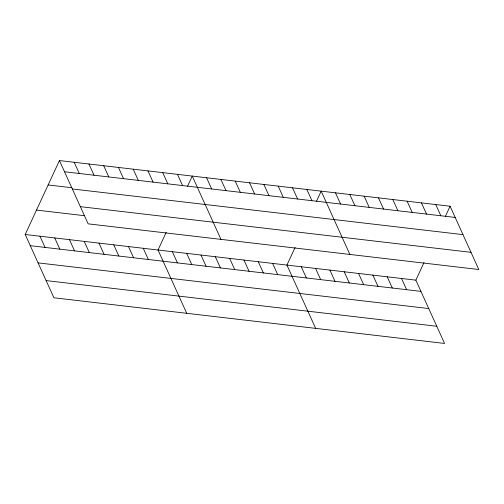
<?xml version="1.0" encoding="UTF-8"?>
<svg xmlns="http://www.w3.org/2000/svg" width="504" height="504" viewBox="0 0 504 504"><rect width="100%" height="100%" fill="white"/><g stroke="black" fill="none" stroke-linecap="round" stroke-linejoin="round"><path stroke-width="0.76" d="M424.015 262.534L415.857 280.155L444.566 343.445L53.909 297.776L25.2 234.486L59.434 160.555L450.091 206.224L478.8 269.514L88.143 223.845L59.434 160.555M166.181 232.394L158.023 250.009L186.732 313.305M187.551 186.247L192.257 176.085L220.966 239.375M295.098 247.464L286.94 265.079L315.649 328.375M316.468 201.317L321.174 191.155L349.883 254.444M445.385 216.392L450.091 206.224M64.518 171.763L455.175 217.438M48.138 184.949L71.436 187.677M72.311 188.956L462.974 234.625M80.344 206.659L471.007 252.328M36.496 210.086L84.653 215.718M25.2 234.486L415.857 280.155M30.284 245.694L420.941 291.362M38.084 262.88L428.74 308.549M46.116 280.589L436.773 326.258M435.765 204.548L440.849 215.762M421.439 202.879L426.529 214.087M407.119 201.203L412.203 212.411M392.792 199.527L397.876 210.735M378.466 197.852L383.557 209.066M401.531 278.479L406.621 289.687M364.146 196.176L369.23 207.39M387.211 276.803L392.295 288.017M349.82 194.506L354.904 205.714M335.494 192.83L340.584 204.038M372.884 275.127L377.969 286.341M358.558 273.452L363.649 284.666M306.848 189.479L311.932 200.693M344.238 271.782L349.322 282.99M292.522 187.803L297.612 199.017M329.912 270.106L334.996 281.314M315.586 268.43L320.676 279.644M278.202 186.133L283.286 197.341M263.875 184.458L268.96 195.665M301.266 266.755L306.35 277.969M249.549 182.782L254.64 193.99M272.614 263.409L277.704 274.617M235.229 181.106L240.314 192.32M220.903 179.43L225.987 190.644M258.294 261.733L263.378 272.941M206.577 177.754L211.667 188.969M243.968 260.058L249.052 271.272M229.641 258.382L234.732 269.596M215.321 256.706L220.406 267.92M177.496 174.359L182.58 185.567M200.995 255.037L206.079 266.244M162.742 172.633L167.826 183.84M186.669 253.361L191.759 264.568M147.981 170.906L153.065 182.12M172.349 251.685L177.433 262.899M133.22 169.18L138.31 180.394M118.465 167.454L123.549 178.668M143.268 248.283L148.352 259.497M103.704 165.734L108.795 176.942M128.507 246.563L133.591 257.771M88.95 164.008L94.034 175.216M113.747 244.837L118.837 256.045M74.189 162.282L79.273 173.489M98.992 243.111L104.076 254.318M84.231 241.384L89.315 252.592M69.476 239.658L74.56 250.872M54.715 237.932L59.8 249.146M39.961 236.206L45.045 247.42"/></g></svg>
